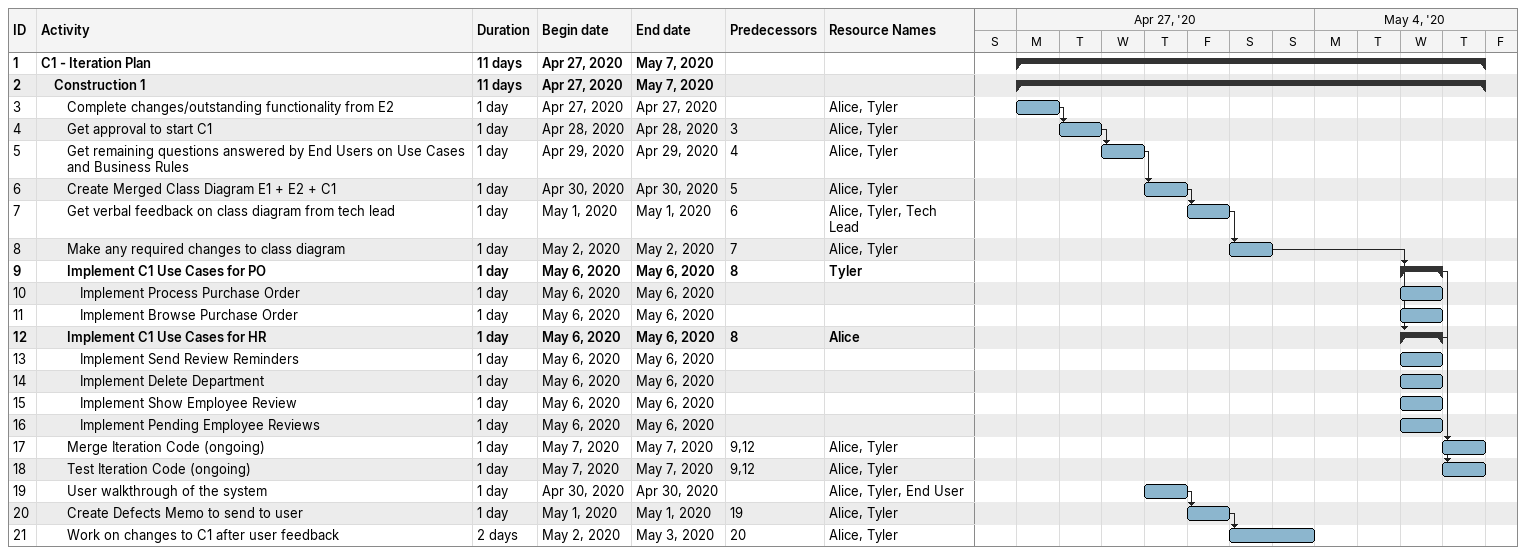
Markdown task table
| ID | Level | Task | Duration | Start | Finish | Predecessors | Resources |
|---|---|---|---|---|---|---|---|
| 1 | 1 | **C1 - Iteration Plan** | 11d | 2020-04-27 | 2020-05-07 |  |  |
| 2 | 2 | **Construction 1** | 11d | 2020-04-27 | 2020-05-07 |  |  |
| 3 | 3 | Complete changes/outstanding functionality from E2 | 1d | 2020-04-27 | 2020-04-27 |  | Alice, Tyler |
| 4 | 3 | Get approval to start C1 | 1d | 2020-04-28 | 2020-04-28 | 3 | Alice, Tyler |
| 5 | 3 | Get remaining questions answered by End Users on Use Cases and Business Rules | 1d | 2020-04-29 | 2020-04-29 | 4 | Alice, Tyler |
| 6 | 3 | Create Merged Class Diagram E1 + E2 + C1 | 1d | 2020-04-30 | 2020-04-30 | 5 | Alice, Tyler |
| 7 | 3 | Get verbal feedback on class diagram from tech lead | 1d | 2020-05-01 | 2020-05-01 | 6 | Alice, Tyler, Tech Lead |
| 8 | 3 | Make any required changes to class diagram | 1d | 2020-05-02 | 2020-05-02 | 7 | Alice, Tyler |
| 9 | 3 | **Implement C1 Use Cases for PO** | 1d | 2020-05-06 | 2020-05-06 | 8 | Tyler |
| 10 | 4 | Implement Process Purchase Order | 1d | 2020-05-06 | 2020-05-06 |  |  |
| 11 | 4 | Implement Browse Purchase Order | 1d | 2020-05-06 | 2020-05-06 |  |  |
| 12 | 3 | **Implement C1 Use Cases for HR** | 1d | 2020-05-06 | 2020-05-06 | 8 | Alice |
| 13 | 4 | Implement Send Review Reminders | 1d | 2020-05-06 | 2020-05-06 |  |  |
| 14 | 4 | Implement Delete Department | 1d | 2020-05-06 | 2020-05-06 |  |  |
| 15 | 4 | Implement Show Employee Review | 1d | 2020-05-06 | 2020-05-06 |  |  |
| 16 | 4 | Implement Pending Employee Reviews | 1d | 2020-05-06 | 2020-05-06 |  |  |
| 17 | 3 | Merge Iteration Code (ongoing) | 1d | 2020-05-07 | 2020-05-07 | 9, 12 | Alice, Tyler |
| 18 | 3 | Test Iteration Code (ongoing) | 1d | 2020-05-07 | 2020-05-07 | 9, 12 | Alice, Tyler |
| 19 | 3 | User walkthrough of the system | 1d | 2020-04-30 | 2020-04-30 |  | Alice, Tyler, End User |
| 20 | 3 | Create Defects Memo to send to user | 1d | 2020-05-01 | 2020-05-01 | 19 | Alice, Tyler |
| 21 | 3 | Work on changes to C1 after user feedback | 2d | 2020-05-02 | 2020-05-03 | 20 | Alice, Tyler |
